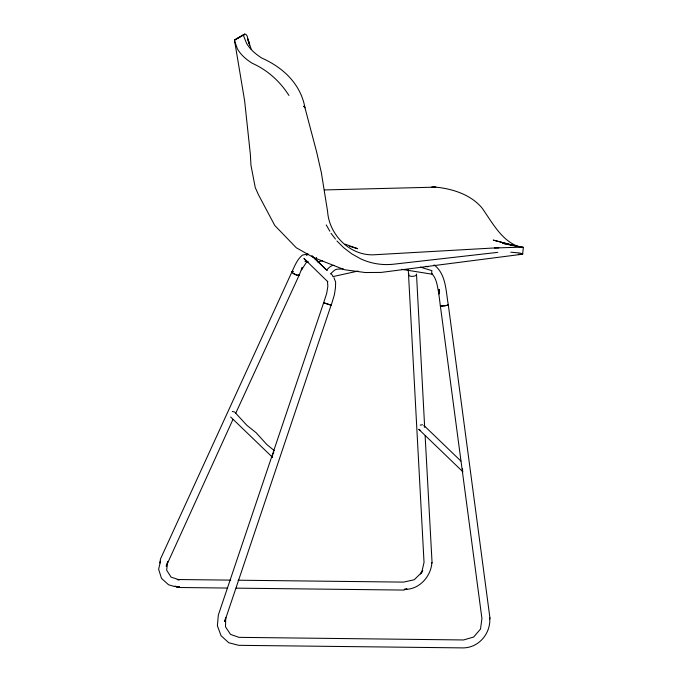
<?xml version="1.0" encoding="UTF-8"?>
<svg xmlns="http://www.w3.org/2000/svg" width="682" height="682" viewBox="0 0 682 682"><rect width="100%" height="100%" fill="white"/><g stroke="black" fill="none" stroke-linecap="round" stroke-linejoin="round"><path stroke-width="1.02" d="M513.674 245.767L502.643 243.278L523.375 247.319L522.617 254.19L381.05 272.433L365.126 272.519L344.495 269.731L313.447 257.472L296.252 247.737L274.778 225.478L258.427 194.702L255.256 187.567L250.959 165.249L250.371 154.439L244.625 100.757L234.642 41.133L234.651 39.965L244.335 34.398L234.651 39.965M462.541 468.73L462.592 471.015M302.1 267.651L299.287 274.974M301.998 267.83L301.546 269.884L307.096 261.283M522.582 247.123L493.487 248.009L375.356 254.701C350.88 256.705 329.244 235.435 327.599 211.548L321.35 172.64L316.704 152.231L304.99 107.85C300.643 83.852 283.2 67.612 261.786 58.055A276.713 81.721 -8.2 0 1 246.628 43.46L243.67 36.069L243.934 34.697L244.744 34.1L245.946 34.424L247.234 36.095L248.35 41.508M520.775 247.344C501.926 241.905 492.395 222.502 481.748 207.626C470.375 194.481 452.686 188.854 435.883 187.141L324.427 189.937M333.95 277.668L335.629 282.067L335.467 287.719L334.402 294.769L331.213 305.306L323.626 302.825L326.652 293.533L327.854 286.338L327.462 281.299L327.812 281.76L303.933 258.504L306.482 261.215L308.341 261.82M324.138 302.774L323.686 302.637L218.317 615.079L217.396 625.82L221.079 635.726L228.726 642.725L238.7 645.325L463.538 647.9C479.31 647.508 491.031 632.964 489.744 617.602L489.557 619.29L489.864 617.44L448.287 304.726C445.806 291.214 446.241 274.036 434.059 264.889M331.111 305.135L224.668 621.617L225.751 617.577L225.503 626.869L230.559 634.405L238.998 637.355L463.547 639.963L473.675 637.022L480.512 629.043L481.927 618.497L440.35 305.775L438.858 294.206L439.165 289.415L439.003 294.044C437.315 287.395 437.136 279.245 432.124 274.062M291.93 271.888C294.718 265.929 297.182 259.356 302.45 255.094L307.718 254.036M292.109 271.496L160.466 559.018L159.869 563.017L160.526 561.235L158.625 569.223L161.481 578.336L168.556 584.781L173.842 586.324L179.417 586.742L174.72 586.298L178.88 587.492L227.669 588.054M232.912 419.498L166.203 566.222L167.67 561.653L166.655 570.195L171.08 577.134L179.281 579.853L177.26 579.657M235.75 413.207L299.228 275.059M422.516 571.039L420.419 573.929L422.738 570.51M523.375 247.319L522.642 247.651M273.832 452.754L272.655 454.57L272.476 457.093M316.55 257.949L315.255 259.109L316.533 257.941M304.377 105.863L303.456 106.58L304.624 106.622L304.99 107.85M234.898 39.923L244.744 34.1M308.051 254.454L306.397 255.094L308.23 254.173M420.214 425.116L422.499 424.707M318.63 261.683L322.637 260.746M357.973 271.078L332.884 276.611A4.007 3.725 -46.1 0 0 330.54 273.806L333.711 270.89A6.402 5.968 -46.1 0 1 337.888 269.134L343.199 268.913M497.766 252.357L393.991 264.164A69.521 64.389 -56.9 0 1 360.582 258.785L351.818 253.875L343.685 247.702L336.925 240.959M494.518 247.967L498.934 247.864M432.746 187.115L433.496 187.115M431.339 187.115L434.698 187.124M178.727 579.538L230.695 580.126M238.112 580.212L403.565 582.104L414.221 579.76L421.723 572.428L424.034 562.403L408.262 269.518M236.151 588.148L403.718 590.066L406.992 589.009L404.255 589.316C418.884 590.083 431.067 576.588 431.885 562.539L431.587 563.468L432.03 562.087L425.133 435.866M434.869 187.124L435.883 187.141M434.298 187.124L435.039 187.132M510.784 252.204L519.309 252.937L522.804 253.849M232.306 411.459L234.54 411.971M518.346 254.181L521.133 254.42M304.956 261.428L307.565 261.726M401.707 269.339L432.337 274.224A4.007 3.725 -46.1 0 1 431.723 271.607L431.953 270.686L420.265 267.097M517.101 246.381L493.257 240.098L517.629 246.509M331.264 305.186L323.686 302.637M349.525 246.321L357.709 248.708L345.066 244.156M426.037 266.261L427.981 266.867M323.626 302.825L324.53 303.123M420.632 430.53L418.739 429.276L462.976 471.876M274.479 450.776L266.798 444.511L256.159 432.755L246.961 425.398L235.154 412.601M311.938 255.912L326.567 269.978A4.007 3.725 -46.1 0 1 327.42 270.404M272.612 457.417L230.652 416.992M315.255 259.109L326.567 269.978L329.738 267.063A6.402 5.968 -46.1 0 1 333.916 265.307M460.921 461.083L423.94 425.474L424.272 426.241M311.972 255.929L316.124 259.527A4.007 3.725 -46.1 0 1 317.633 261.922M331.051 233.329L335.459 239.05M288.946 95.446C280.14 81.533 267.574 70.11 252.485 63.392A257.054 77.228 -9.6 0 1 237.387 48.797L234.642 41.133M326.235 224.915L329.849 231.224M251.147 49.13L247.856 38.9L249.152 43.622M248.742 41.525L249.586 45.668M424.673 427.384L416.514 274.462M299.202 274.403A4.007 1.142 24.6 0 1 297.258 275.059A4.007 1.142 24.6 0 1 292.68 272.774A4.007 1.142 24.6 0 1 293.047 271.317M416.361 274.028A4.007 1.714 -2.8 0 1 412.056 276.372A4.007 1.714 -2.8 0 1 409.021 273.951M440.853 305.434A4.007 0.546 -7.6 0 0 444.383 305.792A4.007 0.546 -7.6 0 0 447.724 304.522A4.007 0.529 -7.4 0 1 444.28 305.826A4.007 0.529 -7.4 0 1 440.913 305.442M299.202 274.607A4.007 1.185 24.4 0 1 297.028 275.196A4.007 1.185 24.4 0 1 292.51 272.868A4.007 1.185 24.4 0 1 293.107 271.479M178.88 587.492L176.519 586.733L178.88 587.492"/></g></svg>
